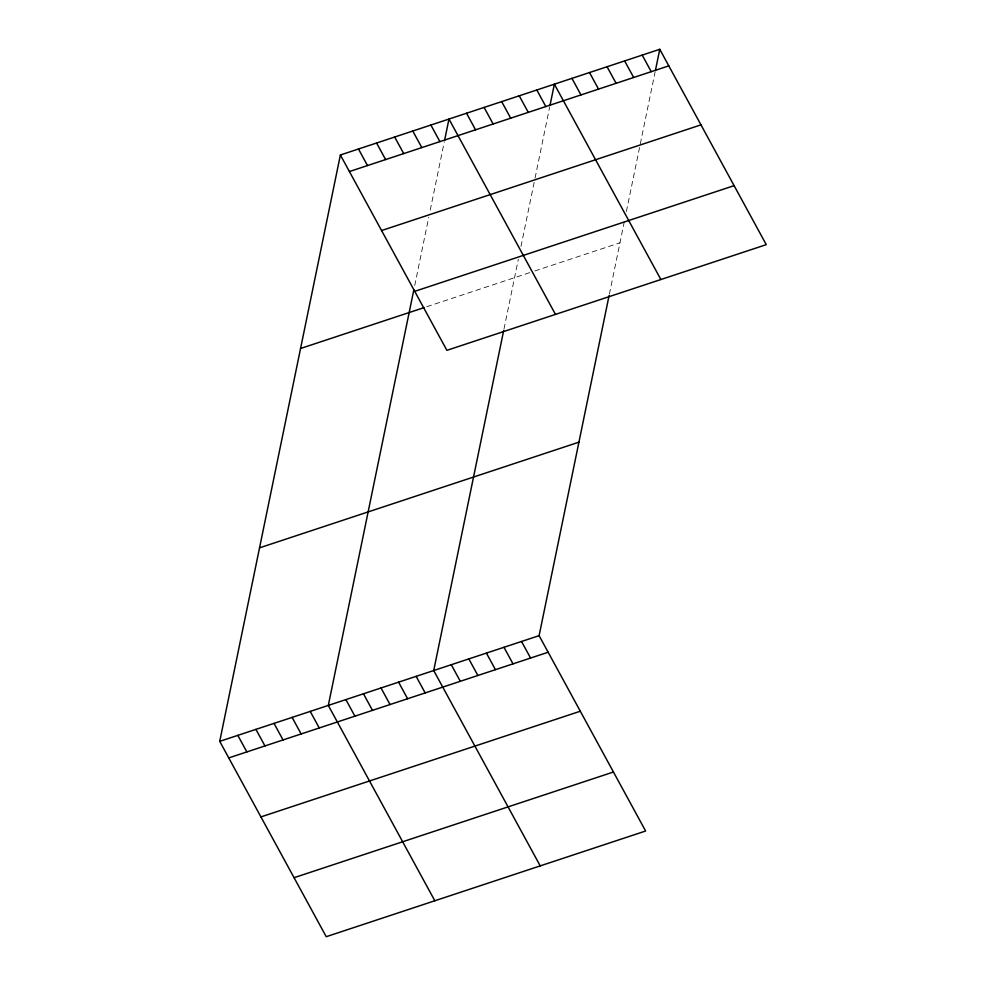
<?xml version="1.0" encoding="UTF-8"?>
<svg xmlns="http://www.w3.org/2000/svg" width="986" height="986" viewBox="0 0 986 986"><rect width="100%" height="100%" fill="white"/><g stroke="black" fill="none" stroke-linecap="round" stroke-linejoin="round"><path stroke-width="0.74" stroke-dasharray="4.93 3.7" d="M414.724 285.521L428.774 217.228M430.241 210.117L444.292 141.811M503.994 328.979L518.365 259.182M520.99 246.377L534.757 179.501M535.053 178.084L549.683 106.944M609.397 294.111L624.348 221.456M626.393 211.497L655.086 72.064M426.728 306.745L532.12 271.865M534.819 270.965L619.947 242.802"/><path stroke-width="1.48" d="M609.089 295.578L539.108 635.662L645.62 831.013L326.23 936.7L219.73 741.349L340.38 154.987L659.77 49.3L766.27 244.651L446.892 350.338L340.38 154.987M413.837 289.785L328.313 705.421L434.826 900.773M444.575 140.394L448.975 119.047L555.475 314.398M503.698 330.446L433.717 670.542L540.217 865.893M549.978 105.514L554.366 84.18L660.879 279.519M655.382 70.647L659.77 49.3M349.414 171.552L668.804 65.865M381.582 230.551L700.972 124.865M414.724 291.338L734.114 185.651M300.57 348.489L424.017 307.632M259.54 547.846L578.93 442.172M219.73 741.349L539.108 635.662M228.752 757.914L548.142 652.239M260.92 816.913L580.31 711.226M294.062 877.7L613.452 772.013M642.206 55.117L651.241 71.682M624.631 60.922L633.665 77.487M607.068 66.74L616.102 83.305M589.505 72.545L598.539 89.122M571.942 78.362L580.964 94.927M536.803 89.985L545.837 106.55M519.24 95.802L528.274 112.367M501.677 101.62L510.699 118.184M484.101 107.425L493.136 123.989M466.538 113.242L475.572 129.807M430.87 125.037L439.904 141.602M412.777 131.027L421.811 147.592M394.671 137.017L403.705 153.582M376.578 143.007L385.612 159.572M358.485 148.997L367.507 165.562M521.545 641.479L530.579 658.044M503.982 647.297L513.016 663.861M486.418 653.102L495.44 669.667M468.843 658.919L477.877 675.484M451.28 664.737L460.314 681.301M416.154 676.359L425.176 692.924M398.578 682.164L407.612 698.741M381.015 687.981L390.049 704.546M363.452 693.799L372.486 710.364M345.876 699.604L354.911 716.169M310.22 711.411L319.254 727.976M292.115 717.401L301.149 733.966M274.022 723.391L283.056 739.956M255.916 729.369L264.951 745.946M237.823 735.359L246.857 751.936"/></g></svg>
